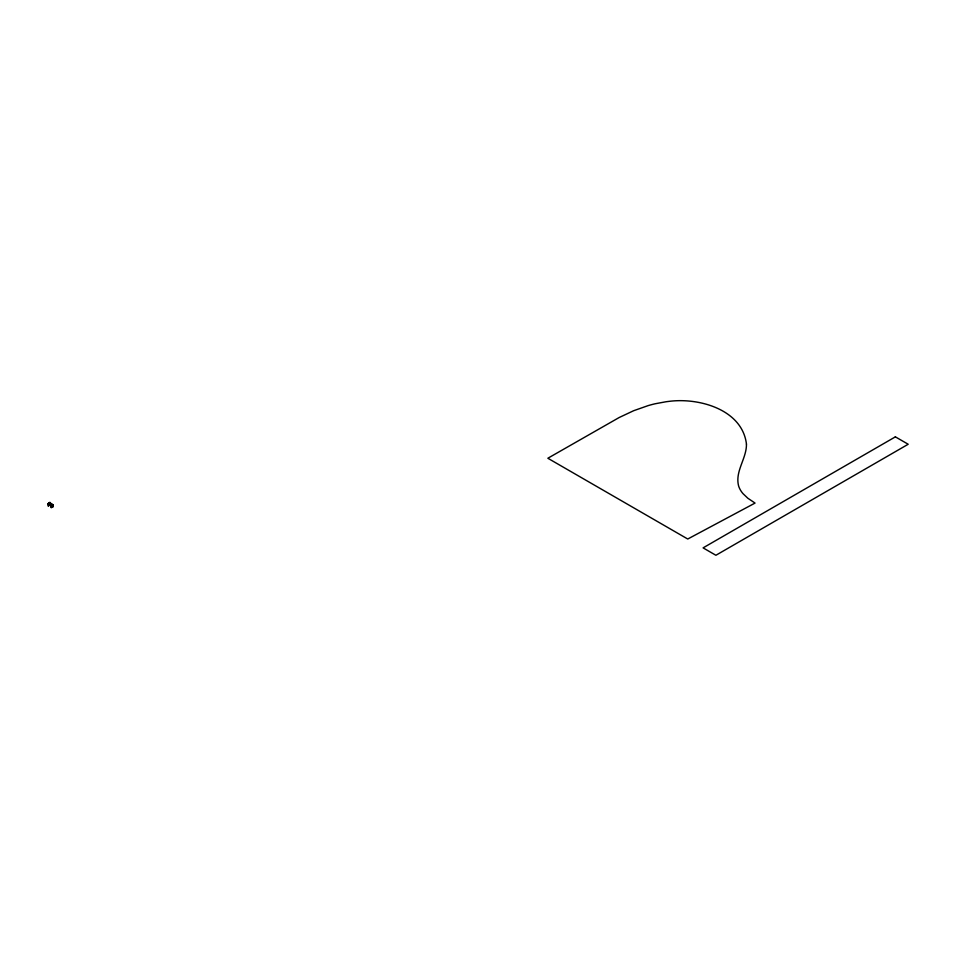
<?xml version="1.0" encoding="UTF-8"?>
<svg xmlns="http://www.w3.org/2000/svg" width="956" height="956" viewBox="0 0 956 956"><rect width="100%" height="100%" fill="white"/><g stroke="black" fill="none" stroke-linecap="round" stroke-linejoin="round"><path stroke-width="1.43" d="M49.473 502.952L47.8 503.967L51.612 506.178C58.077 504.995 42.207 500.358 53.285 505.162M48.326 504.266L49.736 503.358M49.736 504.947L48.326 505.855M50.74 505.664L52.413 504.66M52.938 506.8L51.182 507.708L51.182 505.915L52.938 505.007C54.193 506.62 50.13 509.094 51.349 506.023L52.759 505.103M49.389 502.474L49.652 502.414A2.163 1.183 -63.5 0 1 50.166 502.509L50.943 503.788A1.864 1.076 0 0 1 51.23 504.027A1.565 0.908 0 0 1 51.373 504.338L51.815 505.234L49.832 502.772L48.648 502.701L48.541 503.932L50.811 503.716M47.884 503.86L51.612 506.178M52.843 504.959L52.843 506.74M746.457 444.086C746.684 458.533 734.841 471.248 738.582 485.851A49.557 28.608 0 0 0 742.967 493.607L747.843 498.243L755.049 503.071L687.746 539.017L547.848 458.247L619.13 417.545L633.661 410.71L648.168 405.607A90.45 52.222 0 0 1 655.099 403.779L665.985 401.759A67.446 38.945 0 0 1 669.092 401.365C698.908 397.469 742.238 409.443 746.457 444.086M49.903 503.262L48.147 504.171L48.147 505.963L49.903 505.043L49.82 503.203M895.378 436.856L703.09 547.872L715.901 555.269L908.2 444.253L895.378 436.856"/></g></svg>
